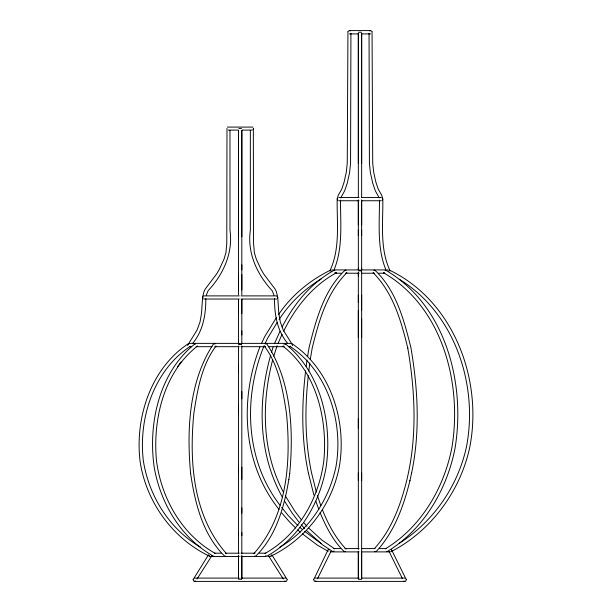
<?xml version="1.0" encoding="UTF-8"?>
<svg xmlns="http://www.w3.org/2000/svg" width="612" height="612" viewBox="0 0 612 612"><rect width="100%" height="100%" fill="white"/><g stroke="black" fill="none" stroke-linecap="round" stroke-linejoin="round"><path stroke-width="0.92" d="M238.504 535.676L238.504 532.639M238.504 467.178L238.504 553.891M238.504 406.138L238.504 473.229M238.504 365.884L238.504 413.115M238.504 345.887L238.504 371.874M238.504 340.976L238.504 343.409L238.504 299.345L238.504 313.474M238.504 294.854L238.504 130.333L238.504 236.79M238.504 289.935L238.504 274.75M241.817 535.676L241.817 532.639M241.817 513.116L241.817 507.945M241.817 479.211L241.817 467.178M241.817 398.84L241.817 391.695M241.817 345.887L241.817 553.891M241.817 334.932L241.817 330.924M241.817 313.474L241.817 299.345L241.817 343.409M241.817 294.854L241.817 130.333L241.817 236.79M241.817 289.935L241.817 274.75M241.817 269.915L241.817 264.897M358.334 551.19L358.334 578.791L358.334 552.139M358.334 472.999L358.334 549.4M358.334 418.501L358.334 480.313M358.334 337.587L358.334 295.229M358.334 276.104L358.334 272.478L358.334 302.542M358.334 268.24L358.334 269.907L358.334 200.055L358.334 224.811M358.334 235.498L358.334 230.158M358.334 197.385L358.334 33.209L358.334 163.251M361.646 472.999L361.646 578.791L361.646 552.139M361.646 337.587L361.646 318.523M361.646 310.353L361.646 295.229M361.646 268.24L361.646 269.907L361.646 200.055L361.646 224.811M361.646 235.498L361.646 230.158M361.646 197.385L361.646 33.209L361.646 163.251M379.478 200.193C379.539 222.952 376.946 247.187 385.537 268.905M205.816 298.61C205.938 314.392 203.092 330.847 192.749 343.309M305.61 370.933C301.617 404.899 301.272 439.569 308.402 473.153L308.471 473.481M308.326 375.707C304.684 408.013 304.837 440.938 311.554 472.847L316.335 492.017M215.072 343.868L213.443 344.005C188.825 381.406 186.652 430.159 190.615 473.543M289.705 473.543C293.668 430.159 291.496 381.406 266.878 344.005L265.248 343.868M306.191 366.381L307.002 360.009M308.785 371.117L309.825 362.954M254.638 556.071L255.556 556.27C276.226 536.188 284.19 506.958 288.879 479.318M288.841 479.586L289.736 473.328M307.576 356.429L309.167 347.233C316.014 319.862 323.932 289.981 345.199 270.114L346.117 270.336M310.284 359.328L312.181 348.182C318.737 321.331 326.77 292.804 346.882 272.7L346.147 273.036M411.509 473.481L411.578 473.153C420.276 431.804 417.988 388.949 410.882 347.555L410.813 347.233C403.966 319.862 396.048 289.981 374.781 270.114L373.871 270.336M376.357 551.351C394.48 531.851 403.706 505.902 409.971 480.489M409.895 480.856L411.578 473.153M272.707 359.665C261.362 403.316 261.814 451.511 283.348 492.048M194.983 344.196L195.641 343.76M214.827 553.5L215.347 553.47C181.718 534.636 161.323 498.16 156.473 460.652C152.663 419.717 163.572 372.754 197.163 346.323L197.301 345.857M270.68 355.174C257.453 401.946 258.241 454.372 282.545 497.502M271.476 352.489L273.074 347.111M273.74 356.169L277.083 345.811M206.328 295.244L208.049 290.807C223.212 274.551 233.264 252.955 229.974 230.387L229.974 130.333M202.893 296.491L202.893 298.434M277.427 298.434L277.749 297.463L276.601 295.887L241.036 295.887M259.825 347.088C239.376 400.049 242.566 464.018 279.011 509.368M283.693 331.13C295.336 307.408 312.564 285.773 336.057 272.99L336.256 272.485M274.451 343.692L280.059 331.138M278.085 343.317L282.094 334.328M334.443 268.905C343.034 247.187 340.44 222.952 340.502 200.193M340.746 197.867L344.61 190.898L347.318 182.98L349.582 172.592L350.569 163.32L350.928 33.209M261.416 343.669L264.598 336.822L276.41 317.59M264.055 345.834C243.048 397.31 245.175 460.178 280.028 505.26M265.218 343.34L267.536 338.352L277.114 322.555M328.216 549.507L313.956 579.151M317.467 578.791L330.771 551.81M388.857 271.124L389.24 270.389M282.094 327.06C293.928 303.812 311.202 282.805 334.336 270.16L334.863 270.198M208.539 554.755L193.469 579.029M197.018 579.029L211.844 555.727M290.218 346.117L290.034 346.377C328.254 371.752 343.73 422.976 335.927 466.849C328.935 499.736 309.091 530.375 279.615 547.273M291.763 343.936L291.939 343.676C331.222 369.77 347.241 422.372 339.17 467.499C331.49 505.65 305.908 539.394 270.703 556.27M278.559 314.591C291.465 295.382 309.863 280.22 330.595 270.106L331.123 271.124M279.141 319.456C289.958 302.886 304.47 288.956 321.445 278.789M252.978 129.767L253.582 128.941M347.7 31.74L349.276 30.6L370.704 30.6L372.28 31.74M382.133 200.438L382.737 199.611L382.133 197.76M270.848 556.178L271.453 555.352M391.259 551.573L391.864 550.746M177.327 366.856L181.053 361.906M253.766 553.761C287.747 515.472 291.082 461.073 286.477 413.406C283.019 390.9 278.919 365.349 264.277 346.048L264.973 346.369M374.544 548.428C391.894 529.418 400.799 504.349 406.911 479.77L408.426 472.847C417.086 431.705 414.798 389.048 407.73 347.861L407.799 348.182C401.243 321.331 393.21 292.804 373.098 272.7L373.833 273.036M334.068 551.037L332.874 551.634L322.975 545.154L306.413 530.397M195.121 343.73C159.135 372.387 147.859 423.611 154.239 467.484C160.604 503.577 181.014 537.963 213.504 556.216L214.032 556.186M292.046 344.212L283.318 330.182L280.311 322.011L278.804 313.298L277.726 297.256L276.379 291.71L275.109 289.071L263.596 273.832L260.888 269.135L256.313 259.159L254.355 252.702L253.544 243.155L253.337 128.428M283.96 344.265L285.2 343.73C321.185 372.387 332.461 423.611 326.081 467.484C319.716 503.577 299.306 537.963 266.817 556.216L265.616 555.642M286.852 579.029L271.782 554.755M385.338 548.842C421.24 527.146 444.075 487.978 451.924 447.41C462.374 383.739 442.69 307.232 383.931 272.99L383.732 272.485M399.261 543.303C433.189 521.898 457.707 486.532 466.344 447.395C478.668 385.132 454.884 313.191 399.215 279.202M238.825 344.235L239.652 343.745L241.495 344.235M391.076 551.687C430.909 531.078 459.941 491.734 469.58 448.099C483.304 380.381 453.897 300.928 389.393 270.106M391.481 549.645L406.024 579.151M215.347 346.369L216.044 346.048C201.402 365.349 197.301 390.9 193.843 413.406C189.238 461.073 192.573 515.472 226.555 553.761M238.825 344.434L241.495 344.434M238.825 579.227L241.495 579.227M369.725 30.914L370.704 30.6M227.343 127.089L252.978 127.089M193.017 579.235L193.621 581.086L195.572 581.086M194.601 581.4L285.72 581.4L286.699 581.086L287.303 579.235M313.573 579.235L314.178 581.086L316.129 581.086M315.157 581.4L404.823 581.4L405.802 581.086L406.406 579.235M358.655 579.319L361.325 579.319M358.655 271.162L359.481 270.902M345.275 551.466L344.349 551.687C333.188 541.138 326.028 526.764 320.107 512.703M225.683 556.071L224.765 556.27C202.679 534.666 194.96 502.957 190.584 473.328M385.116 270.198L385.644 270.16C445.582 305.113 465.77 383.112 455.068 448.083C447.058 489.501 423.741 529.472 387.105 551.634L386.577 551.596M383.931 272.99L384.458 272.944M283.019 345.857L283.677 346.3M347.937 32.252L347.264 163.182L346.323 172.049L344.12 182.116L341.618 189.452L338.337 195.06L337.166 198.961C336.807 222.699 340.456 248.625 329.86 270.871L330.143 271.001M358.655 32.252L361.325 32.252M372.042 32.252L372.716 163.182L373.664 172.049L375.86 182.116L378.361 189.452L381.643 195.06L382.814 198.961C383.173 222.692 379.524 248.625 390.119 270.871M349.444 33.905L358.135 33.905M361.845 33.905L370.535 33.905M226.983 128.428L226.777 243.155L225.966 252.702L224.007 259.159L219.433 269.135L216.725 273.832L205.211 289.071L203.941 291.71L202.595 297.256L201.516 313.298L200.009 322.011L197.003 330.182L188.274 344.212M238.825 128.428L241.495 128.428M228.314 130.081L238.114 130.081M242.207 130.081L252.006 130.081M338.826 197.447L359.076 197.447M361.822 197.447L381.161 197.447M338.826 200.751L359.076 200.751M361.822 200.751L381.161 200.751M331.803 269.923L359.168 269.923M360.82 269.923L388.176 269.923M359.481 270.183L361.325 270.711M335.192 273.227L341.603 273.227M345.673 273.227L359.168 273.227M361.646 273.227L374.307 273.227M378.377 273.227L384.787 273.227M203.72 295.887L239.284 295.887M203.72 299.038L239.284 299.038M241.036 299.038L276.601 299.038M189.33 343.37L239.277 343.37M241.044 343.37L290.991 343.37M190.125 346.683L191.663 346.683M196.146 346.683L212.035 346.683M214.743 346.683L239.277 346.683M241.044 346.683L265.577 346.683M268.286 346.683L284.175 346.683M288.657 346.683L290.195 346.683M333.754 548.582L340.54 548.582M344.847 548.582L359.114 548.582M361.738 548.582L375.133 548.582M379.44 548.582L386.226 548.582M330.174 551.894L359.114 551.894M361.738 551.894L390.28 551.894M214.43 553.187L221.077 553.187M225.3 553.187L239.3 553.187M241.021 553.187L255.02 553.187M259.243 553.187L265.891 553.187M210.444 556.499L239.3 556.499M241.021 556.499L265.891 556.499M268.064 556.499L269.877 556.499M194.601 578.095L239.284 578.095M241.036 578.095L285.72 578.095M315.157 578.095L359.129 578.095M361.715 578.095L404.823 578.095M196.643 346.3L197.163 346.323M265.493 553.5L264.973 553.47C298.602 534.636 318.997 498.16 323.847 460.652C327.657 419.717 316.748 372.754 283.157 346.323M336.057 272.99L334.871 272.386M374.712 551.466L375.63 551.687M360.499 270.902L361.325 271.162M349.276 30.6L350.255 30.914M403.851 581.086L404.823 581.4M284.748 581.086L285.72 581.4M328.499 549.645L329.241 550.012M328.139 551.267L317.475 545.2L302.382 533.832M200.705 547.273C169.44 529.303 148.838 495.904 143.323 460.637C138.358 418.47 153.673 370.467 190.286 346.377L190.102 346.117M209.618 556.27C172.439 538.499 146.016 501.741 140.049 461.111C134.892 417.736 150.751 368.455 188.381 343.676L188.557 343.936M321.453 543.747L304.478 531.277M334.642 548.842L321.552 539.807L308.792 528.11M299.865 527.399L302.496 529.617M297.677 529.877L300.362 532.149M297.983 525.654L288.076 515.388L281.642 507.363M295.734 528.079L289.598 521.998L281.757 512.94M307.017 526.282L303.659 522.556M304.715 528.63L301.265 524.805M346.071 549.125C335.391 537.856 327.955 523.864 322.317 509.505M301.295 519.772L294.655 510.913L285.322 495.812M298.84 521.952L292.054 512.902L284.641 501.312M287.571 343.309C277.228 330.847 274.383 314.392 274.505 298.61M337.847 200.438L337.243 198.586M208.868 555.352L209.472 556.178M268.477 555.727L283.302 579.029M389.217 551.81L402.512 578.791M379.233 197.867L375.37 190.898L372.67 182.98L370.398 172.592L369.411 163.32L369.051 33.209M318.852 509.444L315.83 501.129M320.772 505.489L317.368 495.452M273.992 295.244L272.271 290.807C257.109 274.551 247.057 252.955 250.346 230.387L250.346 130.333M285.2 343.73L285.337 344.196M313.902 495.054L308.402 473.153M361.646 271.575L361.646 480.313M358.334 310.353L358.334 428.308M292.567 344.518L292.567 345.535M187.754 344.518L187.754 345.535M238.504 555.765L238.504 578.822L238.504 555.765M241.817 555.765L241.817 578.822L241.817 555.765"/></g></svg>
